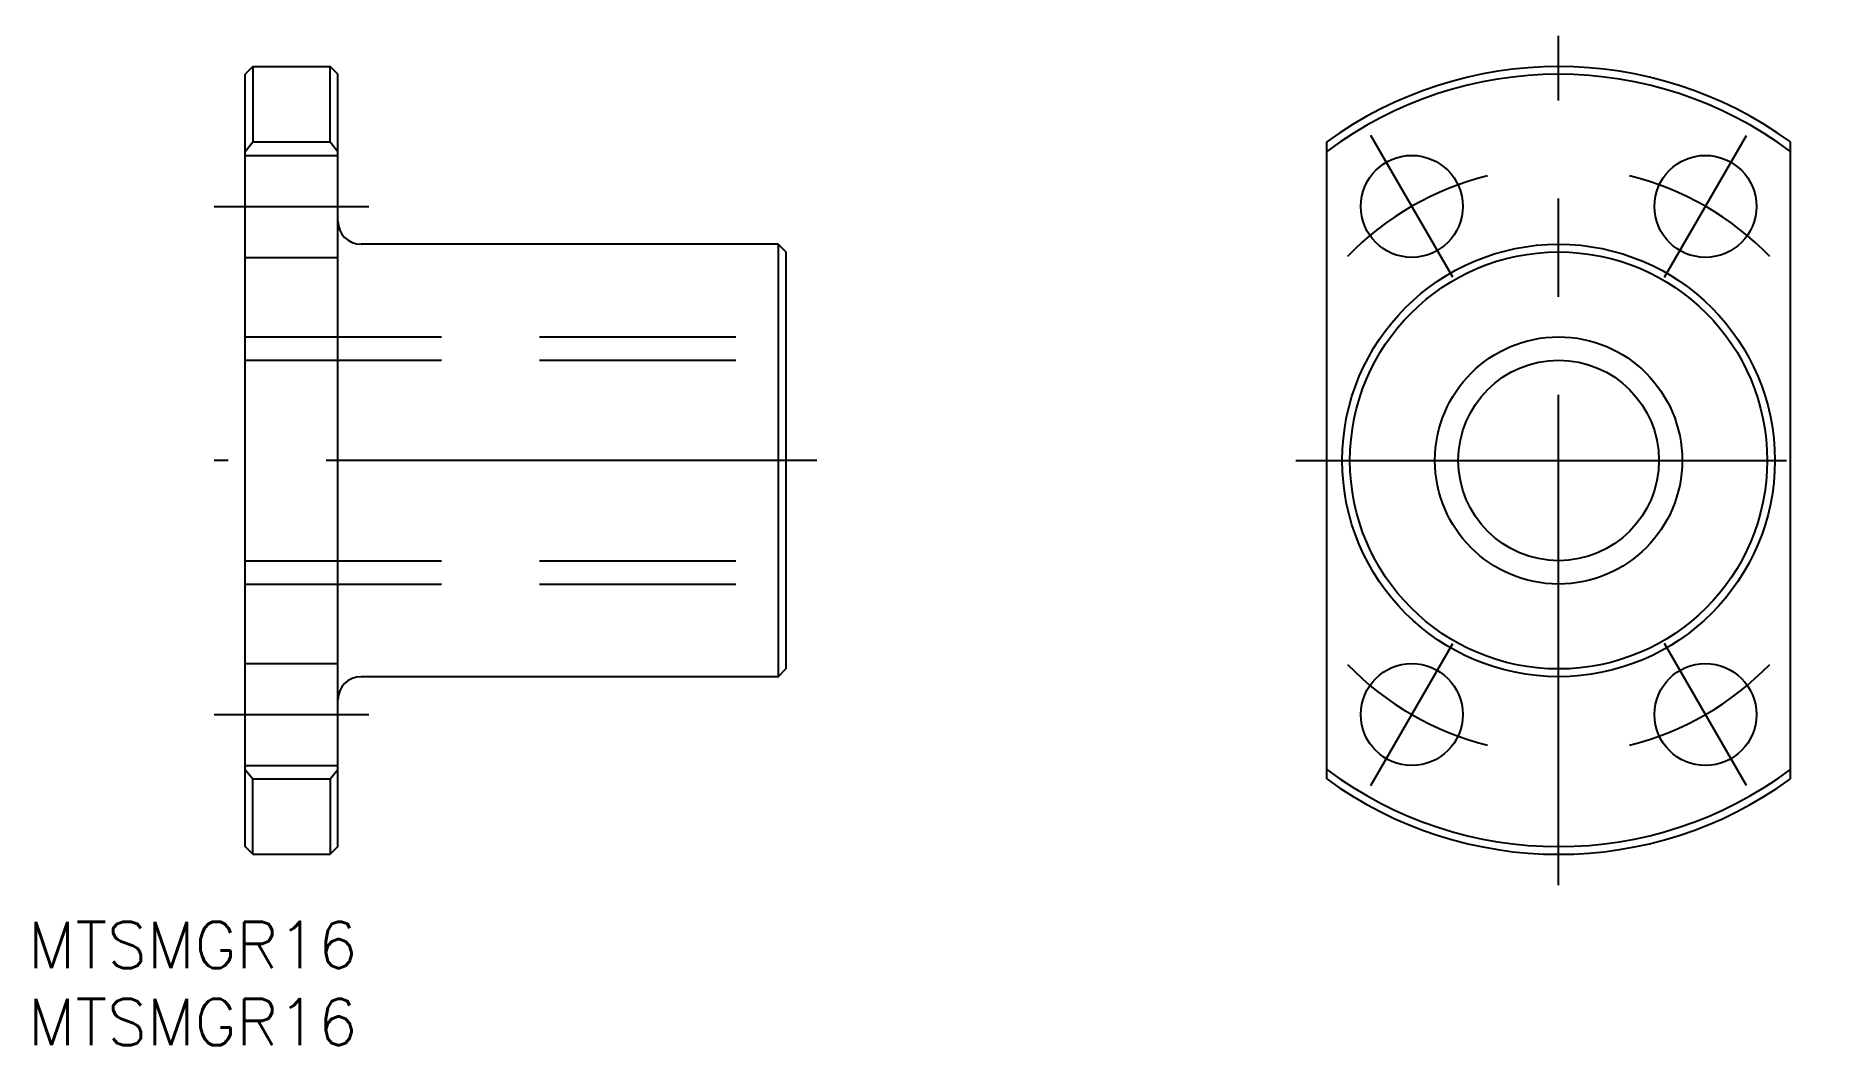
# Model space of a CAD drawing. Extents: x -99 to 17, y -38 to 28.
import ezdxf

# ---------------------------------------------------------------- set-up
doc = ezdxf.new("R2010")
doc.units = 0
doc.linetypes.add('CENTER', pattern=[50.8, 31.75, -6.35, 6.35, -6.35])
doc.linetypes.add('DASHED', pattern=[19.05, 12.7, -6.35])
doc.layers.get('0').update_dxf_attribs({"linetype": 'CONTINUOUS'})
doc.layers.add('CENTER', color=1, linetype='CENTER')
doc.styles.get("Standard").update_dxf_attribs({"font": 'txt.shx', "height": 3, "bigfont": 'bigfont.shx'})

msp = doc.modelspace()

# ---------------------------------------------------------------- linework, layer by layer
at = {"color": 7, "linetype": 'CONTINUOUS'}
for p, q in [((-84.5, 25.5), (-85, 25)), ((-84.5, 25.5), (-79.5, 25.5)), ((-84.5, 25.5), (-84.5, 20.62)), ((-79, 25), (-79.5, 25.5)), ((-79.5, 20.62), (-79.5, 25.5)), ((-85, -25), (-85, 25)), ((-79, -25), (-79, 25)), ((-85, 20), (-84.5, 20.62)), ((-84.5, 20.62), (-79.5, 20.62)), ((-79.5, 20.62), (-79, 20)), ((-15, -20.62), (-15, 20.62)), ((15, -20.62), (15, 20.62)), ((-50.5, 14), (-77.5, 14)), ((-50, 13.5), (-50.5, 14)), ((-50.5, 14), (-50.5, -14)), ((-50, 13.5), (-50, -13.5)), ((-50.5, -14), (-50, -13.5)), ((-50.5, -14), (-77.5, -14)), ((-85, -20), (-84.5, -20.62)), ((-84.5, -20.62), (-79.5, -20.62)), ((-84.5, -25.5), (-84.5, -20.62)), ((-79.5, -20.62), (-79, -20)), ((-79.5, -20.62), (-79.5, -25.5)), ((-84.5, -25.5), (-85, -25)), ((-79, -25), (-79.5, -25.5)), ((-84.5, -25.5), (-79.5, -25.5))]:
    msp.add_line(p, q, dxfattribs=at)
at = {"color": 3, "linetype": 'DASHED'}
for p, q in [((-85, 19.75), (-79, 19.75)), ((-85, 13.15), (-79, 13.15)), ((-85, 8), (-50, 8)), ((-85, 6.49), (-50, 6.49)), ((-85, -6.49), (-50, -6.49)), ((-85, -8), (-50, -8)), ((-85, -13.15), (-79, -13.15)), ((-85, -19.75), (-79, -19.75))]:
    msp.add_line(p, q, dxfattribs=at)
at = {"color": 7, "linetype": 'CONTINUOUS'}
for centre, radius in [((-9.5, 16.45), 3.3), ((9.5, 16.45), 3.3), ((0, 0), 14), ((0, 0), 13.5), ((0, 0), 6.49), ((-9.5, -16.45), 3.3), ((9.5, -16.45), 3.3)]:
    msp.add_circle(centre, radius, dxfattribs=at)
at = {"color": 3, "linetype": 'CONTINUOUS'}
msp.add_circle((0, 0), 8, dxfattribs=at)
at = {"color": 7, "linetype": 'CONTINUOUS'}
for centre, radius, start, end in [((0, 0), 25.5, 53.9681, 126.0319), ((0, 0), 25, 53.1301, 126.8699), ((-77.5, 15.5), 1.5, 180, 270), ((-77.5, -15.5), 1.5, 90, 180), ((0, 0), 25, 233.1301, 306.8699), ((0, 0), 25.5, 233.9681, 306.0319)]:
    msp.add_arc(centre, radius, start, end, dxfattribs=at)
at = {"layer": 'CENTER', "color": 1, "linetype": 'CENTER'}
for p, q in [((0, -27.5), (0, 27.5)), ((-6.85, 11.86), (-12.15, 21.04)), ((6.85, 11.86), (12.15, 21.04)), ((-87, 16.45), (-77, 16.45)), ((-48, 0), (-87, 0)), ((-17, 0), (17, 0)), ((-12.15, -21.04), (-6.85, -11.86)), ((12.15, -21.04), (6.85, -11.86)), ((-87, -16.45), (-77, -16.45))]:
    msp.add_line(p, q, dxfattribs=at)
for start, end in [(104.0049, 135.9951), (44.0049, 75.9951), (224.0049, 255.9951), (284.0049, 315.9951)]:
    msp.add_arc((0, 0), 19, start, end, dxfattribs=at)

# ---------------------------------------------------------------- texts
at = {"color": 7, "linetype": 'CONTINUOUS'}
for p in [(-99.07, -32.86), (-99.07, -37.86)]:
    msp.add_text('MTSMGR16', height=3, dxfattribs=at).set_placement(p)

doc.saveas('drawing.dxf')
